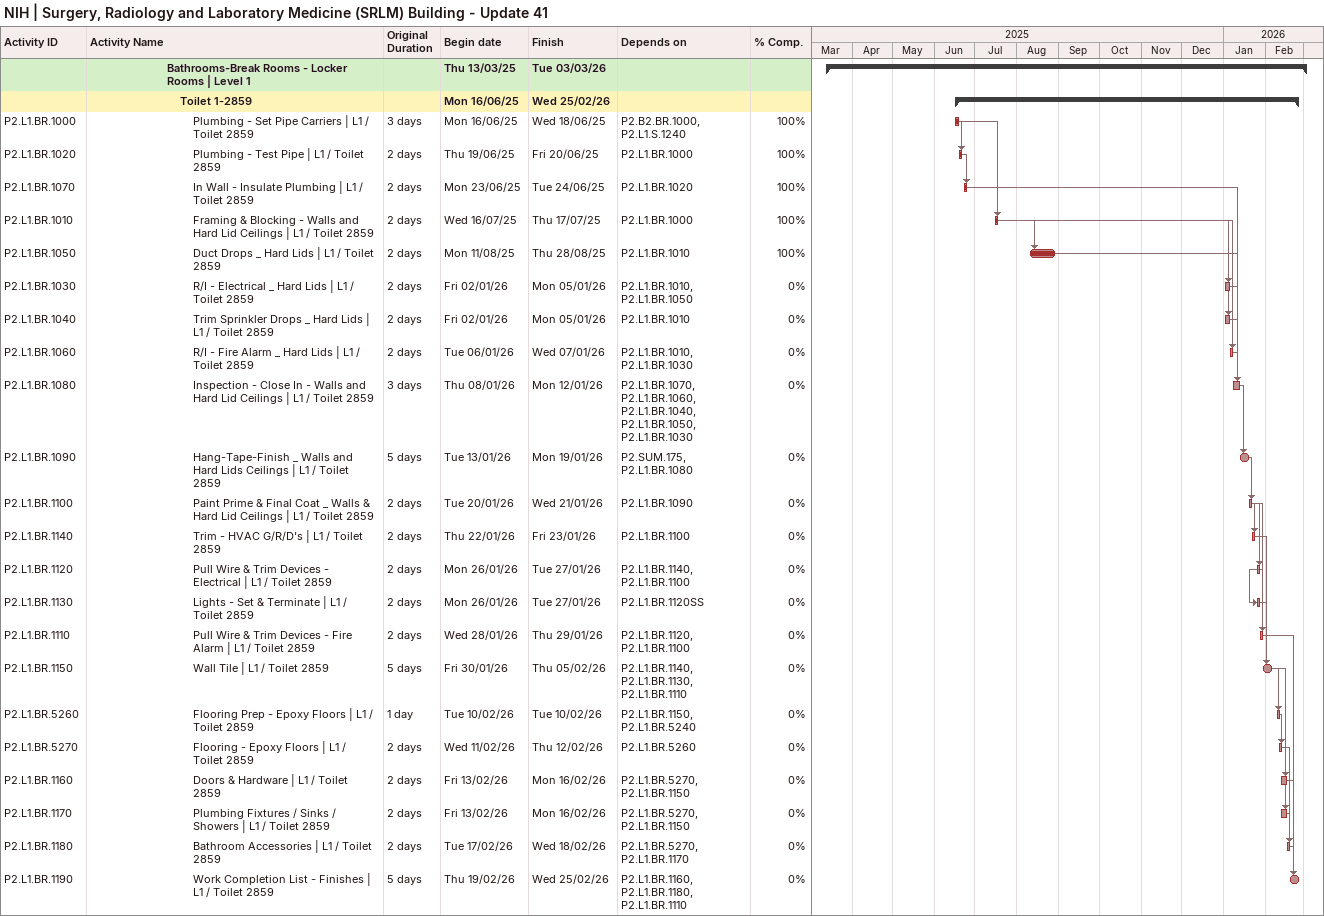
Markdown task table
NIH | Surgery, Radiology and Laboratory Medicine (SRLM) Building - Update 41

| ID | Level | Task | Original duration | Start | Finish | Predecessors | % complete |
|---|---|---|---|---|---|---|---|
|  | 7 | **Bathrooms-Break Rooms - Locker Rooms \| Level 1** |  | 2025-03-13 | 2026-03-03 |  |  |
|  | 8 | **Toilet 1-2859** |  | 2025-06-16 | 2026-02-25 |  |  |
| P2.L1.BR.1000 | 9 | Plumbing - Set Pipe Carriers \| L1 / Toilet 2859 | 3d | 2025-06-16 | 2025-06-18 | P2.B2.BR.1000, P2.L1.S.1240 | 100 |
| P2.L1.BR.1020 | 9 | Plumbing - Test Pipe \| L1 / Toilet 2859 | 2d | 2025-06-19 | 2025-06-20 | P2.L1.BR.1000 | 100 |
| P2.L1.BR.1070 | 9 | In Wall - Insulate Plumbing \| L1 / Toilet 2859 | 2d | 2025-06-23 | 2025-06-24 | P2.L1.BR.1020 | 100 |
| P2.L1.BR.1010 | 9 | Framing & Blocking - Walls and Hard Lid Ceilings \| L1 / Toilet 2859 | 2d | 2025-07-16 | 2025-07-17 | P2.L1.BR.1000 | 100 |
| P2.L1.BR.1050 | 9 | Duct Drops _ Hard Lids \| L1 / Toilet 2859 | 2d | 2025-08-11 | 2025-08-28 | P2.L1.BR.1010 | 100 |
| P2.L1.BR.1030 | 9 | R/I - Electrical _ Hard Lids \| L1 / Toilet 2859 | 2d | 2026-01-02 | 2026-01-05 | P2.L1.BR.1010, P2.L1.BR.1050 | 0 |
| P2.L1.BR.1040 | 9 | Trim Sprinkler Drops _ Hard Lids \| L1 / Toilet 2859 | 2d | 2026-01-02 | 2026-01-05 | P2.L1.BR.1010 | 0 |
| P2.L1.BR.1060 | 9 | R/I - Fire Alarm _ Hard Lids \| L1 / Toilet 2859 | 2d | 2026-01-06 | 2026-01-07 | P2.L1.BR.1010, P2.L1.BR.1030 | 0 |
| P2.L1.BR.1080 | 9 | Inspection - Close In - Walls and Hard Lid Ceilings \| L1 / Toilet 2859 | 3d | 2026-01-08 | 2026-01-12 | P2.L1.BR.1070, P2.L1.BR.1060, P2.L1.BR.1040, P2.L1.BR.1050, P2.L1.BR.1030 | 0 |
| P2.L1.BR.1090 | 9 | Hang-Tape-Finish _ Walls and Hard Lids Ceilings \| L1 / Toilet 2859 | 5d | 2026-01-13 | 2026-01-19 | P2.SUM.175, P2.L1.BR.1080 | 0 |
| P2.L1.BR.1100 | 9 | Paint Prime & Final Coat _ Walls & Hard Lid Ceilings \| L1 / Toilet 2859 | 2d | 2026-01-20 | 2026-01-21 | P2.L1.BR.1090 | 0 |
| P2.L1.BR.1140 | 9 | Trim - HVAC G/R/D's \| L1 / Toilet 2859 | 2d | 2026-01-22 | 2026-01-23 | P2.L1.BR.1100 | 0 |
| P2.L1.BR.1120 | 9 | Pull Wire & Trim Devices - Electrical \| L1 / Toilet 2859 | 2d | 2026-01-26 | 2026-01-27 | P2.L1.BR.1140, P2.L1.BR.1100 | 0 |
| P2.L1.BR.1130 | 9 | Lights - Set & Terminate \| L1 / Toilet 2859 | 2d | 2026-01-26 | 2026-01-27 | P2.L1.BR.1120SS | 0 |
| P2.L1.BR.1110 | 9 | Pull Wire & Trim Devices - Fire Alarm \| L1 / Toilet 2859 | 2d | 2026-01-28 | 2026-01-29 | P2.L1.BR.1120, P2.L1.BR.1100 | 0 |
| P2.L1.BR.1150 | 9 | Wall Tile \| L1 / Toilet 2859 | 5d | 2026-01-30 | 2026-02-05 | P2.L1.BR.1140, P2.L1.BR.1130, P2.L1.BR.1110 | 0 |
| P2.L1.BR.5260 | 9 | Flooring Prep - Epoxy Floors \| L1 / Toilet 2859 | 1d | 2026-02-10 | 2026-02-10 | P2.L1.BR.1150, P2.L1.BR.5240 | 0 |
| P2.L1.BR.5270 | 9 | Flooring - Epoxy Floors \| L1 / Toilet 2859 | 2d | 2026-02-11 | 2026-02-12 | P2.L1.BR.5260 | 0 |
| P2.L1.BR.1160 | 9 | Doors & Hardware \| L1 / Toilet 2859 | 2d | 2026-02-13 | 2026-02-16 | P2.L1.BR.5270, P2.L1.BR.1150 | 0 |
| P2.L1.BR.1170 | 9 | Plumbing Fixtures / Sinks / Showers \| L1 / Toilet 2859 | 2d | 2026-02-13 | 2026-02-16 | P2.L1.BR.5270, P2.L1.BR.1150 | 0 |
| P2.L1.BR.1180 | 9 | Bathroom Accessories \| L1 / Toilet 2859 | 2d | 2026-02-17 | 2026-02-18 | P2.L1.BR.5270, P2.L1.BR.1170 | 0 |
| P2.L1.BR.1190 | 9 | Work Completion List - Finishes \| L1 / Toilet 2859 | 5d | 2026-02-19 | 2026-02-25 | P2.L1.BR.1160, P2.L1.BR.1180, P2.L1.BR.1110 | 0 |
